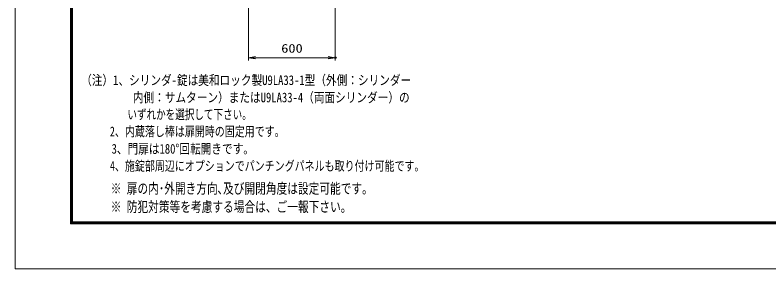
# Model space of a CAD drawing. Units: millimetres at full size; details may follow other scales. Extents: x -5940 to 5940, y -4200 to 4200.
# Drawn here: x -5940 to -738, y -4200 to -2447 of the extents above; entities that cross this region are included whole.
import ezdxf
from ezdxf.enums import TextEntityAlignment as Align

# ---------------------------------------------------------------- set-up
doc = ezdxf.new("R2010")
doc.units = ezdxf.units.MM
doc.header["$LTSCALE"] = 20
doc.header["$PDMODE"] = 32
doc.header["$PDSIZE"] = 10
for name, color, linetype, lineweight in [('0-0_D-TTL', 7, 'Continuous', 18), ('0-5_寸法線', 4, 'Continuous', 18), ('0-6_0', 7, 'Continuous', 18)]:
    doc.layers.add(name, color=color, linetype=linetype, lineweight=lineweight)
doc.layers.add('0-7_Defpoints', color=7, linetype='Continuous')
doc.layers.add('0-9_文字', color=254, linetype='Continuous')
doc.styles.add('ＭＳ ゴシック', font='')
doc.styles.get('ＭＳ ゴシック').set_extended_font_data('MS Gothic')

# ---------------------------------------------------------------- blocks, each defined once
blk = doc.blocks.new('_Open')
at = {"layer": '0-6_0'}
blk.add_line((-20, 3.333), (0, 0), dxfattribs=at)
blk.add_lwpolyline([(-20, -3.333), (0, 0), (-20, 0)], dxfattribs=at)

msp = doc.modelspace()

# ---------------------------------------------------------------- linework, layer by layer
at = {"layer": '0-0_D-TTL'}
for points in [[(-5940, -4200), (5940, -4200), (5940, 4200), (-5940, 4200)], [(-5558.14, 3889.71), (5558.14, 3889.71), (5558.14, -3888.86), (-5558.14, -3888.86)], [(-5554.61, 3886.18), (5554.61, 3886.18), (5554.61, -3885.32), (-5554.61, -3885.32)], [(-5551.07, 3882.64), (5551.07, 3882.64), (5551.07, -3881.79), (-5551.07, -3881.79)], [(-5547.54, 3879.11), (5547.54, 3879.11), (5547.54, -3878.25), (-5547.54, -3878.25)], [(-5544, 3875.57), (5544, 3875.57), (5544, -3874.71), (-5544, -3874.71)]]:
    msp.add_lwpolyline(points, close=True, dxfattribs=at)
at = {"layer": '0-5_寸法線'}
for p, q in [((-4330.36, -2326.26), (-4330.36, -2761.19)), ((-3730.36, -2326.26), (-3730.36, -2761.19)), ((-4330.36, -2741.19), (-3730.36, -2741.19))]:
    msp.add_line(p, q, dxfattribs=at)
at = {"layer": '0-7_Defpoints'}
msp.add_point((-3730.36, -2741.19), dxfattribs=at)

# ---------------------------------------------------------------- block references
at = {"layer": '0-5_寸法線', "xscale": 2.5, "yscale": 2.5, "rotation": 180}
msp.add_blockref('_Open', (-4330.36, -2741.19), dxfattribs=at)
at = {"layer": '0-5_寸法線', "xscale": 2.5, "yscale": 2.5}
msp.add_blockref('_Open', (-3730.36, -2741.19), dxfattribs=at)

# ---------------------------------------------------------------- texts
at = {"layer": '0-5_寸法線', "color": 254, "style": 'ＭＳ ゴシック', "width": 1.2}
msp.add_text('600', height=60.56, dxfattribs=at).set_placement((-4103.56, -2724.85), align=Align.BOTTOM_LEFT)
at = {"layer": '0-9_文字', "style": 'ＭＳ ゴシック'}
for s, height, width, p in [('（注）1、シリンダ-錠は美和ロック製U9LA33-1型（外側：シリンダー', 67.35, 0.8, (-5484.25, -2950.02)), ('\u3000       内側：サムターン）またはU9LA33-4（両面シリンダー）の', 67.35, 0.8, (-5457.37, -3069.48)), ('\u3000\u3000     いずれかを選択して下さい。', 67.35, 0.7, (-5457.37, -3186.25)), ('     2、内蔵落し棒は扉開時の固定用です。', 67.35, 0.75, (-5457.37, -3304.19)), ('     3、門扉は180°回転開きです。', 67.35, 0.8, (-5457.37, -3424.19)), ('     4、施錠部周辺にオプションでパンチングパネルも取り付け可能です。', 67.35, 0.75, (-5457.37, -3542.13)), ('※ 扉の内･外開き方向､及び開閉角度は設定可能です｡', 72.16, 0.75, (-5279.95, -3701.9)), ('※ 防犯対策等を考慮する場合は、ご一報下さい。', 72.16, 0.75, (-5279.95, -3828.28))]:
    msp.add_text(s, height=height, dxfattribs=dict(at, width=width)).set_placement(p, align=Align.BOTTOM_LEFT)

doc.saveas('drawing.dxf')
